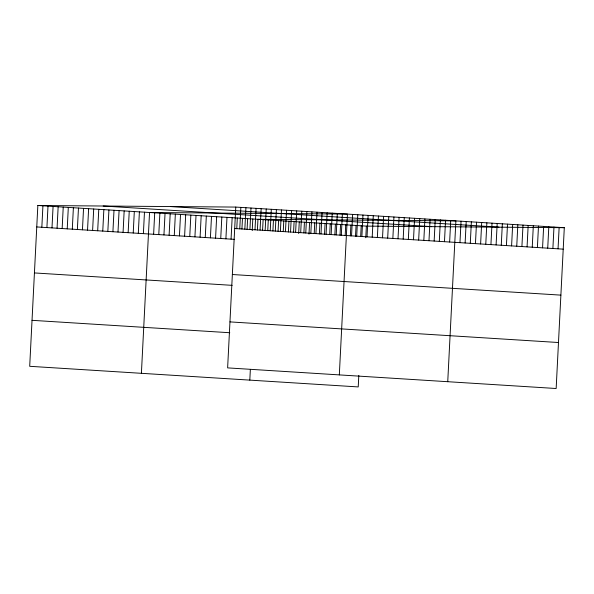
<?xml version="1.0" encoding="UTF-8"?>
<svg xmlns="http://www.w3.org/2000/svg" width="594" height="594" viewBox="0 0 594 594"><rect width="100%" height="100%" fill="white"/><g stroke="black" fill="none" stroke-linecap="round" stroke-linejoin="round"><path stroke-width="0.89" d="M235.773 207.076L227.628 367.886L556.155 388.506L564.3 227.695L235.773 207.076L37.845 205.494L29.7 366.305L358.227 386.924L358.813 375.43M41.84 227.264L42.924 205.814M46.911 227.584L48.003 206.133M51.99 227.903L53.081 206.452M57.069 228.222L58.153 206.771M62.147 228.542L63.231 207.091M67.226 228.861L68.31 207.41M72.297 229.18L73.389 207.729M77.376 229.499L78.467 208.049M82.455 229.811L83.539 208.368M87.533 230.13L88.617 208.68M92.612 230.45L93.696 208.999M97.683 230.769L98.775 209.318M102.762 231.088L103.853 209.637M107.841 231.408L108.925 209.957M112.919 231.727L114.003 210.276M117.998 232.046L119.082 210.595M123.077 232.365L124.161 210.915M128.148 232.685L129.24 211.234M133.227 233.004L134.311 211.553M138.305 233.316L139.39 211.872M143.384 233.635L144.468 212.192M141.402 373.314L149.547 212.504L347.468 214.085L339.323 374.896M153.623 234.281L154.707 212.83M158.784 234.608L159.875 213.157M163.944 234.927L165.035 213.476M169.112 235.254L170.196 213.803M174.272 235.58L175.356 214.13M179.433 235.9L180.524 214.449M184.6 236.226L185.684 214.776M189.761 236.546L190.845 215.102M194.921 236.872L196.013 215.422M200.089 237.199L201.173 215.748M205.249 237.518L206.333 216.068M210.41 237.845L211.494 216.394M215.57 238.172L216.662 216.721M220.738 238.491L221.822 217.04M225.898 238.818L226.982 217.367M231.059 239.144L232.15 217.694M236.768 228.742L237.31 218.013M239.761 228.846L240.845 207.395M241.929 229.061L242.471 218.34M244.839 229.165L245.923 207.714M247.089 229.388L247.639 218.666M249.918 229.477L251.002 208.034M252.212 230.606L252.799 218.986M254.997 229.796L256.081 208.346M249.814 380.123L250.356 369.446M257.417 230.034L257.959 219.312L455.888 220.886L447.742 381.697M260.068 230.116L261.16 208.665M262.578 230.361L263.12 219.632M265.147 230.435L266.238 208.984M267.746 230.687L268.288 219.958M270.225 230.754L271.31 209.303M272.906 231.007L273.448 220.285M275.304 231.073L276.388 209.623M278.066 231.333L278.608 220.604M280.383 231.393L281.467 209.942M283.234 231.653L283.776 220.931M285.454 231.712L286.546 210.261M288.394 231.979L288.936 221.258M290.533 232.031L291.624 210.58M293.555 232.306L294.097 221.577M295.612 232.351L296.696 210.9M298.671 233.524L299.265 221.904M300.69 232.67L301.774 211.219M303.883 232.952L304.425 222.23M305.769 232.989L306.853 211.538M308.999 234.17L309.585 222.55M310.84 233.301L311.932 211.858M314.204 233.598L314.746 222.876M315.919 233.62L317.01 212.169M319.372 233.925L319.914 223.196M320.998 233.939L322.082 212.489M324.532 234.251L325.074 223.522M326.076 234.259L327.16 212.808M329.692 234.571L330.234 223.849M331.155 234.578L332.239 213.127M334.86 234.897L335.402 224.168M336.226 234.897L337.318 213.446M340.02 235.217L340.562 224.495M341.305 235.217L342.396 213.766M345.181 235.543L345.723 224.822M350.341 235.87L350.891 225.141M351.544 235.855L352.636 214.412M355.509 236.189L356.051 225.468M356.712 236.182L357.796 214.731M360.669 236.516L361.211 225.794M361.872 236.509L362.956 215.058M365.785 237.734L366.372 226.114L564.3 227.695M367.033 236.828L368.124 215.377M372.2 237.154L373.284 215.704M377.361 237.481L378.445 216.03M382.521 237.8L383.613 216.35M387.682 238.127L388.773 216.676M392.849 238.454L393.933 217.003M398.01 238.773L399.094 217.322M403.17 239.1L404.262 217.649M408.338 239.419L409.422 217.976M413.498 239.746L414.582 218.295M418.659 240.073L419.75 218.622M423.826 240.392L424.91 218.941M428.987 240.719L430.071 219.268M434.147 241.045L435.239 219.594M439.308 241.364L440.399 219.914M444.475 241.691L445.559 220.24M449.636 242.018L450.72 220.567M459.964 242.664L461.048 221.213M465.124 242.983L466.208 221.54M470.285 243.31L471.376 221.859M475.452 243.637L476.536 222.186M480.613 243.956L481.697 222.505M485.773 244.283L486.865 222.832M490.934 244.609L492.025 223.158M496.101 244.928L497.185 223.478M501.262 245.255L502.346 223.804M506.422 245.582L507.514 224.131M511.59 245.901L512.674 224.45M516.75 246.228L517.834 224.777M521.911 246.547L523.002 225.104M527.078 246.874L528.163 225.423M532.239 247.201L533.323 225.75M537.399 247.52L538.491 226.069M542.56 247.847L543.651 226.396M547.727 248.173L548.811 226.722M552.888 248.492L553.972 227.042M558.048 248.819L559.14 227.368M170.456 206.556L498.982 227.175M103.163 206.014L431.69 226.633M37.845 205.494L366.372 226.114M234.682 228.527L563.216 249.146M36.761 226.945L234.504 239.36M232.358 274.517L560.885 295.129M34.43 272.936L232.172 285.343M229.952 321.896L558.486 342.515M32.031 320.322L229.774 332.729"/></g></svg>
